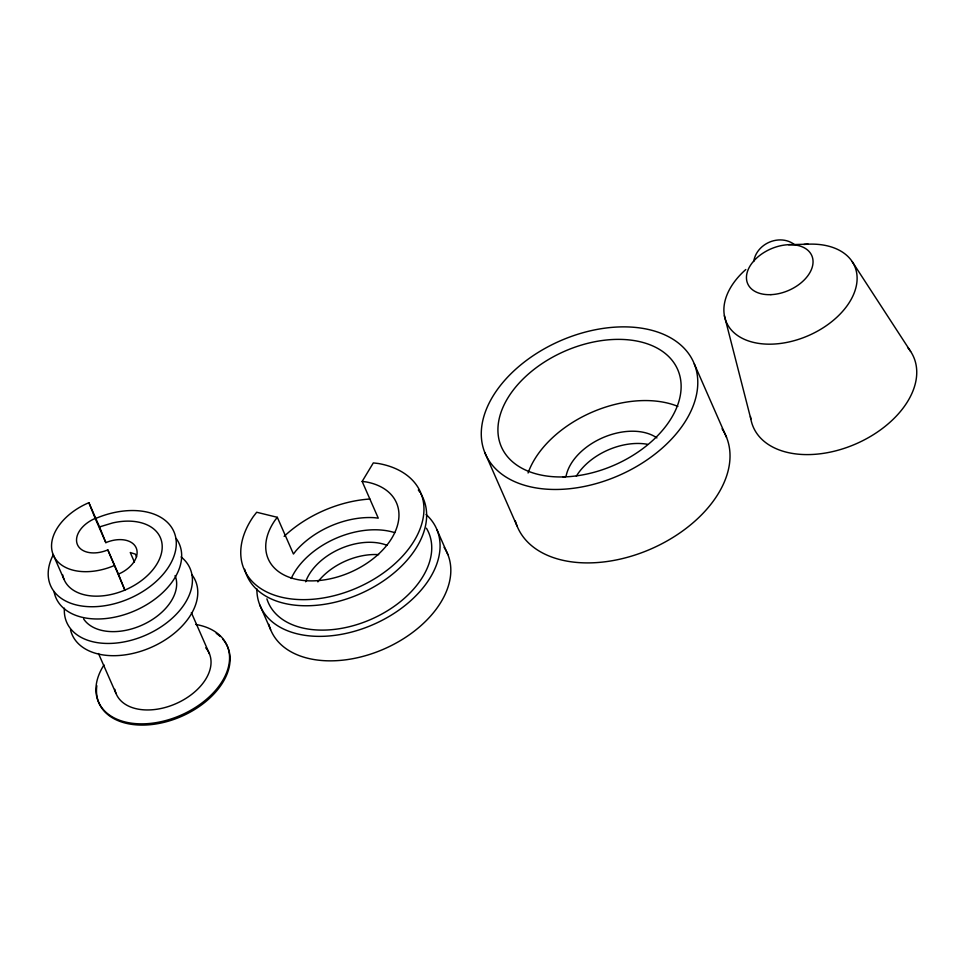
<?xml version="1.0" encoding="UTF-8"?>
<svg xmlns="http://www.w3.org/2000/svg" width="965" height="965" viewBox="0 0 965 965"><rect width="100%" height="100%" fill="white"/><g stroke="black" fill="none" stroke-linecap="round" stroke-linejoin="round"><path stroke-width="1.45" d="M362.152 481.439L373.322 462.911L378.678 463.55A96.247 62.122 -23.7 0 1 411.38 545.129A96.247 62.122 -23.7 0 1 286.026 598.155A96.247 62.122 -23.7 0 1 253.325 516.577L256.69 512.246L277.317 517.312L293.444 554.031L295.881 550.882A69.999 45.186 -23.7 0 1 374.372 517.686L378.268 518.157L362.152 481.439L366.049 481.909A69.999 45.186 -23.7 0 1 389.824 541.232A69.999 45.186 -23.7 0 1 298.655 579.796A69.999 45.186 -23.7 0 1 274.88 520.461L277.317 517.312M63.907 579.084L53.159 554.61A52.496 33.884 -23.7 0 1 88.889 502.693L99.528 526.914L112.579 522.958A52.496 33.884 -23.7 0 1 162.18 545.49A52.496 33.884 -23.7 0 1 116.27 593.173A52.496 33.884 -23.7 0 1 62.665 574.802M563.15 477.036L566.069 476.324A53.377 34.45 -23.7 0 1 603.571 437.374A53.377 34.45 -23.7 0 1 656.9 437.917M788.586 244.688L808.163 244.181M852.216 261.636L910.622 351.429M694.281 363.865A113.749 73.424 -23.7 0 1 560.81 489.364A113.749 73.424 -23.7 0 1 513.489 371.284A113.749 73.424 -23.7 0 1 694.281 363.865L726.524 437.302M484.768 452.476L517.011 525.913M437.109 530.087L447.856 554.561M259.826 605.055L270.574 629.542M191.359 612.618L209.489 653.92M136.596 556.877L135.402 554.163L130.263 552.523L134.437 562.04M95.197 518.422L105.836 542.644A26.248 16.948 -23.7 0 1 136.306 548.156A26.248 16.948 -23.7 0 1 118.442 574.115L124.859 590.097L107.815 549.893A26.248 16.948 -23.7 0 1 77.333 544.381A26.248 16.948 -23.7 0 1 95.197 518.422L88.889 502.693M107.815 549.893L118.442 574.115M98.49 653.522L116.017 693.461M99.528 526.914L105.836 542.644M724.389 315.7L750.842 419.003M803.929 244.459A69.999 45.186 -23.7 0 1 851.492 298.776A69.999 45.186 -23.7 0 1 751.53 341.887A69.999 45.186 -23.7 0 1 745.812 269.524M907.595 347.436A87.501 56.477 -23.7 0 1 856.245 443.743A87.501 56.477 -23.7 0 1 750.468 416.518M753.737 261.515A24.62 21.326 -24.5 0 1 769.503 242.119A24.62 21.326 -24.5 0 1 794.207 244.398M576.358 476.143A53.377 34.45 -23.7 0 1 647.455 444.286M528.072 472.983A96.247 62.122 -23.7 0 1 677.888 406.398M722.061 428.786A113.749 73.424 -23.7 0 1 652.014 548.506A113.749 73.424 -23.7 0 1 515.262 520.69M192.216 575.116A67.309 43.437 -23.7 0 1 152.012 647.008A67.309 43.437 -23.7 0 1 70.493 629.795M175.099 575.586A50.747 32.762 -23.7 0 1 143.592 624.415A50.747 32.762 -23.7 0 1 83.617 618.927M181.106 556.95A67.309 43.437 -23.7 0 1 145.836 635.127A67.309 43.437 -23.7 0 1 64.402 608.191M205.738 647.804A50.747 32.762 -23.7 0 1 176.969 703.208A50.747 32.762 -23.7 0 1 114.823 689.312M114.111 565.623A52.496 33.884 -23.7 0 1 53.159 554.61M176.173 538.494A67.309 43.437 -23.7 0 1 134.714 610.821A67.309 43.437 -23.7 0 1 54.052 591.533M95.499 518.555A67.309 43.437 -23.7 0 1 176.245 541.618A67.309 43.437 -23.7 0 1 100.565 606.285A67.309 43.437 -23.7 0 1 53.437 554.489M222.782 639.144A70.204 45.307 -23.7 0 1 175.558 718.804A70.204 45.307 -23.7 0 1 96.838 685.753M216.232 633.329A70.204 45.307 -23.7 0 1 220.213 636.49M195.823 624.476A70.204 45.307 -23.7 0 1 221.045 683.136A70.204 45.307 -23.7 0 1 130.528 723.038A70.204 45.307 -23.7 0 1 103.991 664.957M426.409 528.193A87.501 56.477 -23.7 0 1 371.597 619.096A87.501 56.477 -23.7 0 1 266.895 598.855M420.631 493.417A96.247 62.122 -23.7 0 1 359.125 594.235A96.247 62.122 -23.7 0 1 244.712 569.278M418.315 490.027A96.247 62.122 -23.7 0 1 419.896 492.271M291.189 578.518A69.999 45.186 -23.7 0 1 394.745 532.644M426.06 514.478A96.247 62.122 -23.7 0 1 373.515 624.427A96.247 62.122 -23.7 0 1 256.871 588.855M284.132 536.359A96.247 62.122 -23.7 0 1 369.86 499.026M444.081 547.348A96.247 62.122 -23.7 0 1 384.263 648.902A96.247 62.122 -23.7 0 1 268.897 624.367M317.859 581.871A52.496 33.884 -23.7 0 1 378.642 554.634M305.664 581.786A52.496 33.884 -23.7 0 1 387.037 545.322M770.914 294.651A35.005 22.593 -23.7 0 0 811.975 256.039A35.005 22.593 -23.7 0 0 756.355 258.318A35.005 22.593 -23.7 0 0 770.914 294.651M565.237 476.867A96.247 62.122 -23.7 0 0 678.166 370.681A96.247 62.122 -23.7 0 0 525.189 376.953A96.247 62.122 -23.7 0 0 565.237 476.867"/></g></svg>
